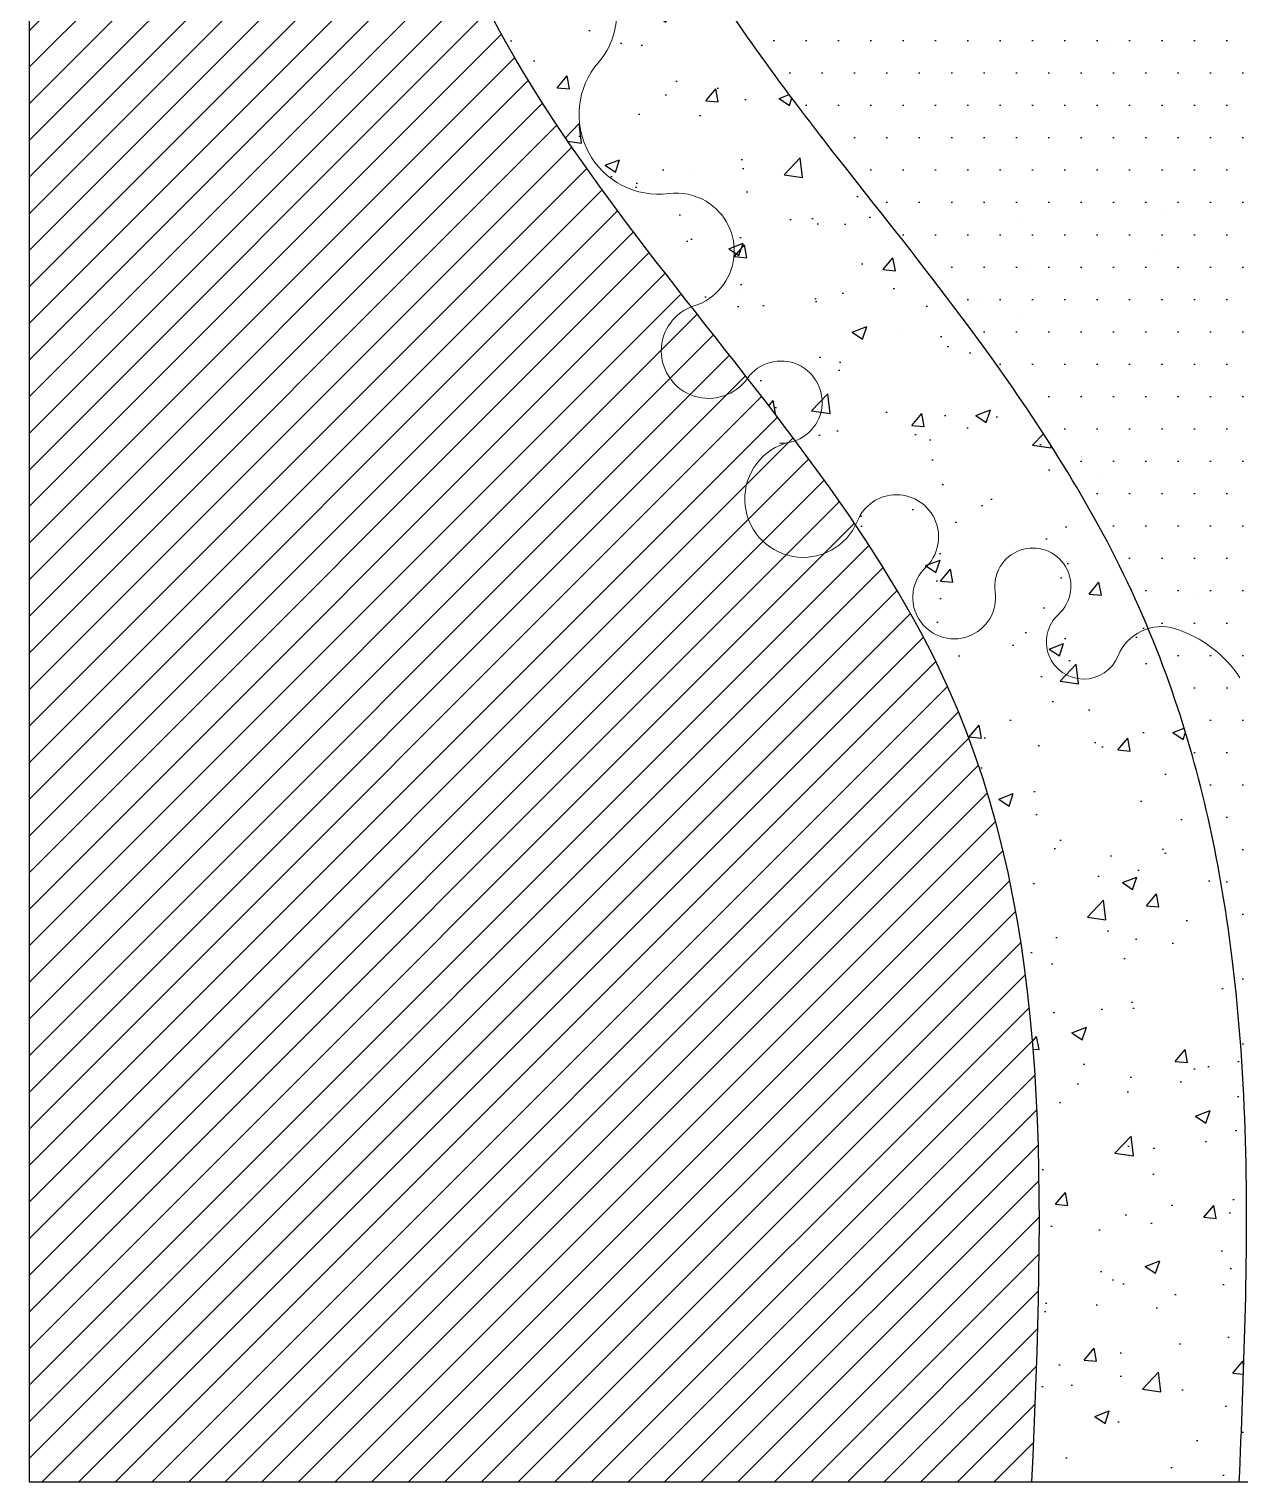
# Model space of a CAD drawing. Header units: metres. Extents: x 16.9 to 32.2, y 6.4 to 18.1.
# Drawn here: x 16.91 to 22.76, y 6.37 to 13.38 of the extents above; entities that cross this region are included whole.
import ezdxf

# ---------------------------------------------------------------- set-up
doc = ezdxf.new("R2010")
doc.units = ezdxf.units.M
doc.header["$MEASUREMENT"] = 0
doc.layers.add('AG-TRANSPORT', color=8, linetype='Continuous')

# ---------------------------------------------------------------- blocks, each defined once
blk = doc.blocks.new('Acer palmatum')
at = {"layer": 'AG-TRANSPORT', "color": 252, "lineweight": 5, "true_color": 0x939598}
for p, q in [((-1.07606800548826, -0.6494481028680639), (-1.07606800548826, -0.6494481028680639)), ((-3.078702451473678, -1.24533530372512), (-3.078702451473678, -1.24533530372512)), ((-0.812887706533175, -1.433415667438901), (-0.812887706533175, -1.433415667438901)), ((-1.517037832136435, -1.492178811099532), (-1.517037832136435, -1.492178811099532)), ((-0.86406450506502, -1.636463424633092), (-0.86406450506502, -1.636463424633092)), ((-1.460265087337458, -1.711916080384807), (-1.460265087337458, -1.711916080384807)), ((-2.860145137505992, -1.836062581465864), (-2.860145137505992, -1.836062581465864)), ((-1.688354194105752, -1.874331306524965), (-1.688354194105752, -1.874331306524965)), ((-1.502621675922807, -1.93447540865645), (-1.502621675922807, -1.93447540865645)), ((-2.078346378659891, -2.01142232798896), (-2.078346378659891, -2.01142232798896)), ((-2.474069156640677, -2.203179376759888), (-2.474069156640677, -2.203179376759888)), ((-1.140419217137161, -2.73292131348186), (-1.140419217137161, -2.73292131348186)), ((-0.6593687853688692, -3.311556558955434), (-0.6593687853688692, -3.311556558955434))]:
    blk.add_line(p, q, dxfattribs=at)
for centre, radius, start, end in [((-3.812911975102022, -0.4912802467557462), 0.354838495595911, 318.9988265297723, 5.052058083422318), ((-3.255032286798247, -0.9762577214218204), 0.3843725010453652, 138.9988265297753, 277.3240141292006), ((-3.169988510952169, -1.637927760338147), 0.2827404460705592, 59.35864383210455, 97.32401412920801), ((-3.167798941572155, -1.634231492438136), 0.2784443303297458, 287.7616767777062, 59.35864383209697), ((-3.01304117318498, -2.117355495833202), 0.2288610703241873, 107.7616767777213, 324.6679424014104), ((-2.664155721382564, -2.364673346727624), 0.1987920342482123, 267.7953426713092, 144.6679424013848), ((-2.556454285785158, -2.831697912717647), 0.2822228387277771, 103.7794165897833, 337.7843519777427), ((-2.106512839990099, -3.015458979732216), 0.2037971550939503, 313.6658581844639, 157.7843519777375), ((-1.447605357887834, -3.253059194720365), 0.1840499090295437, 312.2686305102849, 188.1548083451297), ((-1.82773573336047, -3.307530802097084), 0.1999634479870523, 133.6658581844591, 8.154808345114644), ((-1.202976334074865, -3.522198856384161), 0.1796526023340495, 132.2686305102729, 338.0244849599868), ((-0.8272253066658664, -3.673825371687894), 0.2255380129843147, 72.41568215699874, 158.0244849599993), ((-0.9348392659934319, -4.013389994999592), 0.5817470775053726, 33.15620850911802, 72.41568215699874)]:
    blk.add_arc(centre, radius, start, end, dxfattribs=at)

msp = doc.modelspace()

# ---------------------------------------------------------------- hatches: boundary and pattern name
h = msp.add_hatch()
h.set_pattern_fill('ANSI31', color=256)
h.set_pattern_definition([(45, (0, 0), (-0.08838834764831845, 0.08838834764831845), [])])
edge = h.paths.add_edge_path()
edge.add_spline(control_points=[(21.75307392598916, 6.367661348093861), (21.81031716787154, 7.710761611208127), (21.93780256603591, 10.70195613805914), (18.51316556659576, 13.26721830465146), (18.76627048580537, 15.63311644929976), (18.8448524516798, 16.36766134809386)], knot_values=[0, 0, 0, 0, 3.862144211365944, 8.601312161283, 10.73520416228691, 10.73520416228691, 10.73520416228691, 10.73520416228691], degree=3, periodic=0)
edge.add_line((18.8448524516798, 16.36766134809386), (16.91048623536062, 16.36766134809386))
edge.add_line((16.91048623536062, 16.36766134809386), (16.91048623536062, 6.367661348093861))
edge.add_line((16.91048623536062, 6.367661348093861), (21.75307392598916, 6.367661348093861))
h = msp.add_hatch()
h.set_pattern_fill('AR-CONC', color=256, scale=0.1)
h.set_pattern_definition([(49.99999999999999, (0, 0), (0.7172601826007535, -0.06275213498259512), [0.07500000000000001, -0.8250000000000001]), (355, (0, 0), (-0.138751333613, 0.7521921337000119), [0.06, -0.66]), (100.45144446, (0.059771681, -0.005229344), (0.578508846727112, 0.6894399909686295), [0.06374019199999999, -0.7011421119999999]), (46.18420000000001, (0, 0.2), (1.067241330671572, -0.1655192807930765), [0.1125, -1.2375]), (96.63563549, (0.088936745, 0.186206693), (0.9346619456742284, 0.9741186007745505), [0.09561034200000001, -1.05171376]), (351.1841639899999, (0, 0.2), (0.9346619450547732, 0.9741186002699902), [0.09000000000000001, -0.990000001]), (21, (0.1, 0.15), (0.5969070521184617, -0.4026188906653388), [0.07500000000000001, -0.8250000000000001]), (326.0000000000001, (0.1, 0.15), (0.2433153319215817, 0.7251500450468531), [0.06, -0.66]), (71.45144474, (0.149742254, 0.116448426), (0.8402223767299711, 0.3225311528063539), [0.06374019000000002, -0.701142112]), (37.50000000000001, (0, 0), (0.01215985531729067, 0.3328938538313115), [0, -0.652, 0, -0.67, 0, -0.6625000000000001]), (7.499999999999999, (0, 0), (0.2630695374421486, 0.3944117118823602), [0, -0.382, 0, -0.637, 0, -0.2525]), (327.5, (-0.223, 0), (0.533822436172409, -0.02255487173437976), [0, -0.25, 0, -0.78, 0, -1.035]), (317.5, (-0.323, 0), (0.5831861693423862, 0.1001049823323177), [0, -0.325, 0, -0.518, 0, -0.735])])
edge = h.paths.add_edge_path()
edge.add_spline(control_points=[(22.75398146787517, 6.36766134809395), (22.76498600675894, 6.626044939627736), (22.77601883589534, 6.889538352758318), (22.79688680552414, 7.721353338112962), (22.79280315915001, 8.303623347155572), (22.67086765743965, 9.296201690474671), (22.58958068751902, 9.701855018047016), (22.38569980379373, 10.32224063831461), (22.29763207826942, 10.54151012047014), (22.09366918335626, 10.96081766810041), (21.98037977373251, 11.15854249893893), (21.50643489801917, 11.90843307247315), (21.10292273842461, 12.39062398523622), (20.4853548373224, 13.18643010688415), (20.24947463164861, 13.51207381874731), (19.99998032971336, 13.96227803890943), (19.93403070268662, 14.10434783929318), (19.83351910095937, 14.38318944241156), (19.80146752854604, 14.51387551541104), (19.7597586748364, 14.82319342840273), (19.75167401318771, 14.99708054273299), (19.75993977297114, 15.50622082543786), (19.79729272735489, 15.86975877842869), (19.83917869529572, 16.26128784924832), (19.84295398565019, 16.29657737452915), (19.84676610167177, 16.33209429634742), (19.8505863359702, 16.36766134809386)], knot_values=[0.04077026573233145, 0.04077026573233145, 0.04077026573233145, 0.04077026573233145, 0.7821377285745367, 0.7821377285745367, 2.34641318572361, 2.34641318572361, 3.40654722034296, 3.40654722034296, 3.980331798674496, 3.980331798674496, 4.554116377006033, 4.554116377006033, 6.265569616599648, 6.265569616599648, 7.589872791782145, 7.589872791782145, 8.239801408567066, 8.239801408567066, 8.918796397462073, 8.918796397462073, 9.597791386357079, 9.597791386357079, 10.73520416228691, 10.73520416228691, 10.73520416228691, 10.83772211025663, 10.83772211025663, 10.83772211025663, 10.83772211025663], degree=3, periodic=0)
edge.add_line((19.8505863359702, 16.36766134809386), (18.8448524516798, 16.36766134809386))
edge.add_spline(control_points=[(18.8448524516798, 16.36766134809386), (18.76627048580537, 15.63311644929976), (18.51316556659576, 13.26721830465146), (21.93780256603591, 10.70195613805914), (21.81031716787154, 7.710761611208128), (21.75307392598916, 6.367661348093861)], knot_values=[0, 0, 0, 0, 2.133892001003915, 6.873059950920971, 10.73520416228691, 10.73520416228691, 10.73520416228691, 10.73520416228691], degree=3, periodic=0)
edge.add_line((21.75307392598916, 6.367661348093861), (22.75398146787516, 6.367661348093861))
h = msp.add_hatch()
h.set_pattern_fill('DOTS', color=256, scale=2.5)
h.set_pattern_definition([(0, (-17.46279779007273, -1.04770715817358), (0.078125, 0.15625), [0, -0.15625])])
edge = h.paths.add_edge_path()
edge.add_line((26.91048623536062, 16.36766134809386), (19.85058633597019, 16.36766134809386))
edge.add_spline(control_points=[(19.8505863359702, 16.36766134809386), (19.84676610167177, 16.33209429634742), (19.8429539856502, 16.29657737452915), (19.83917869529572, 16.26128784924832), (19.79729272735489, 15.8697587784287), (19.75993977297114, 15.50622082543786), (19.75167401318771, 14.99708054273299), (19.7597586748364, 14.82319342840273), (19.80146752854604, 14.51387551541104), (19.83351910095938, 14.38318944241156), (19.93403070268663, 14.10434783929318), (19.99998032971337, 13.96227803890943), (20.24947463164861, 13.51207381874731), (20.4853548373224, 13.18643010688415), (21.10292273842461, 12.39062398523622), (21.50643489801917, 11.90843307247315), (21.98037977373251, 11.15854249893893), (22.09366918335626, 10.96081766810041), (22.29763207826942, 10.54151012047014), (22.38569980379373, 10.32224063831461), (22.58958068751902, 9.701855018047016), (22.67086765743965, 9.296201690474671), (22.79280315915001, 8.303623347155572), (22.79688680552414, 7.721353338112962), (22.77601883589534, 6.889538352758318), (22.76498600675893, 6.626044939627736), (22.75398146787516, 6.36766134809395)], knot_values=[0.04077026573233233, 0.04077026573233233, 0.04077026573233233, 0.04077026573233233, 0.1432882137020481, 0.1432882137020481, 0.1432882137020481, 1.280700989631884, 1.280700989631884, 1.95969597852689, 1.95969597852689, 2.638690967421896, 2.638690967421896, 3.288619584206817, 3.288619584206817, 4.612922759389314, 4.612922759389314, 6.324375998982929, 6.324375998982929, 6.898160577314465, 6.898160577314465, 7.471945155646003, 7.471945155646003, 8.532079190265353, 8.532079190265353, 10.09635464741443, 10.09635464741443, 10.83772211025663, 10.83772211025663, 10.83772211025663, 10.83772211025663], degree=3, periodic=0)
edge.add_line((22.75398146787516, 6.367661348093861), (26.91048623536062, 6.367661348093862))
edge.add_line((26.91048623536062, 6.367661348093862), (26.91048623536062, 16.36766134809386))

# ---------------------------------------------------------------- linework, layer by layer
msp.add_lwpolyline([(16.91048623536062, 6.367661348093861), (26.91048623536062, 6.367661348093861), (26.91048623536062, 16.36766134809386), (16.91048623536062, 16.36766134809386)], close=True)
msp.add_spline([(21.75307392598916, 6.367661348093861), (21.34588215348322, 10.20828014846848), (18.8448524516798, 14.23376934708995), (18.8448524516798, 16.36766134809386)], degree=3)
msp.add_open_spline([(22.75398146787517, 6.36766134809395), (22.76498600675894, 6.626044939627736), (22.77601883589534, 6.889538352758318), (22.79688680552414, 7.721353338112962), (22.79280315915001, 8.303623347155572), (22.67086765743965, 9.296201690474671), (22.58958068751902, 9.701855018047016), (22.38569980379373, 10.32224063831461), (22.29763207826942, 10.54151012047014), (22.09366918335626, 10.96081766810041), (21.98037977373251, 11.15854249893893), (21.50643489801917, 11.90843307247315), (21.10292273842461, 12.39062398523622), (20.4853548373224, 13.18643010688415), (20.24947463164861, 13.51207381874731), (19.99998032971336, 13.96227803890943), (19.93403070268662, 14.10434783929318), (19.83351910095937, 14.38318944241156), (19.80146752854604, 14.51387551541104), (19.7597586748364, 14.82319342840273), (19.75167401318771, 14.99708054273299), (19.75993977297114, 15.50622082543786), (19.79729272735489, 15.86975877842869), (19.83917869529572, 16.26128784924832), (19.84295398565019, 16.29657737452915), (19.84676610167177, 16.33209429634742), (19.8505863359702, 16.36766134809386)], degree=3, knots=[0.04077026573233145, 0.04077026573233145, 0.04077026573233145, 0.04077026573233145, 0.7821377285745367, 0.7821377285745367, 2.34641318572361, 2.34641318572361, 3.40654722034296, 3.40654722034296, 3.980331798674496, 3.980331798674496, 4.554116377006033, 4.554116377006033, 6.265569616599648, 6.265569616599648, 7.589872791782145, 7.589872791782145, 8.239801408567066, 8.239801408567066, 8.918796397462073, 8.918796397462073, 9.597791386357079, 9.597791386357079, 10.73520416228691, 10.73520416228691, 10.73520416228691, 10.83772211025663, 10.83772211025663, 10.83772211025663, 10.83772211025663])

# ---------------------------------------------------------------- block references
msp.add_blockref('Acer palmatum', (23.20518511231541, 13.94586142301111))

doc.saveas('drawing.dxf')
